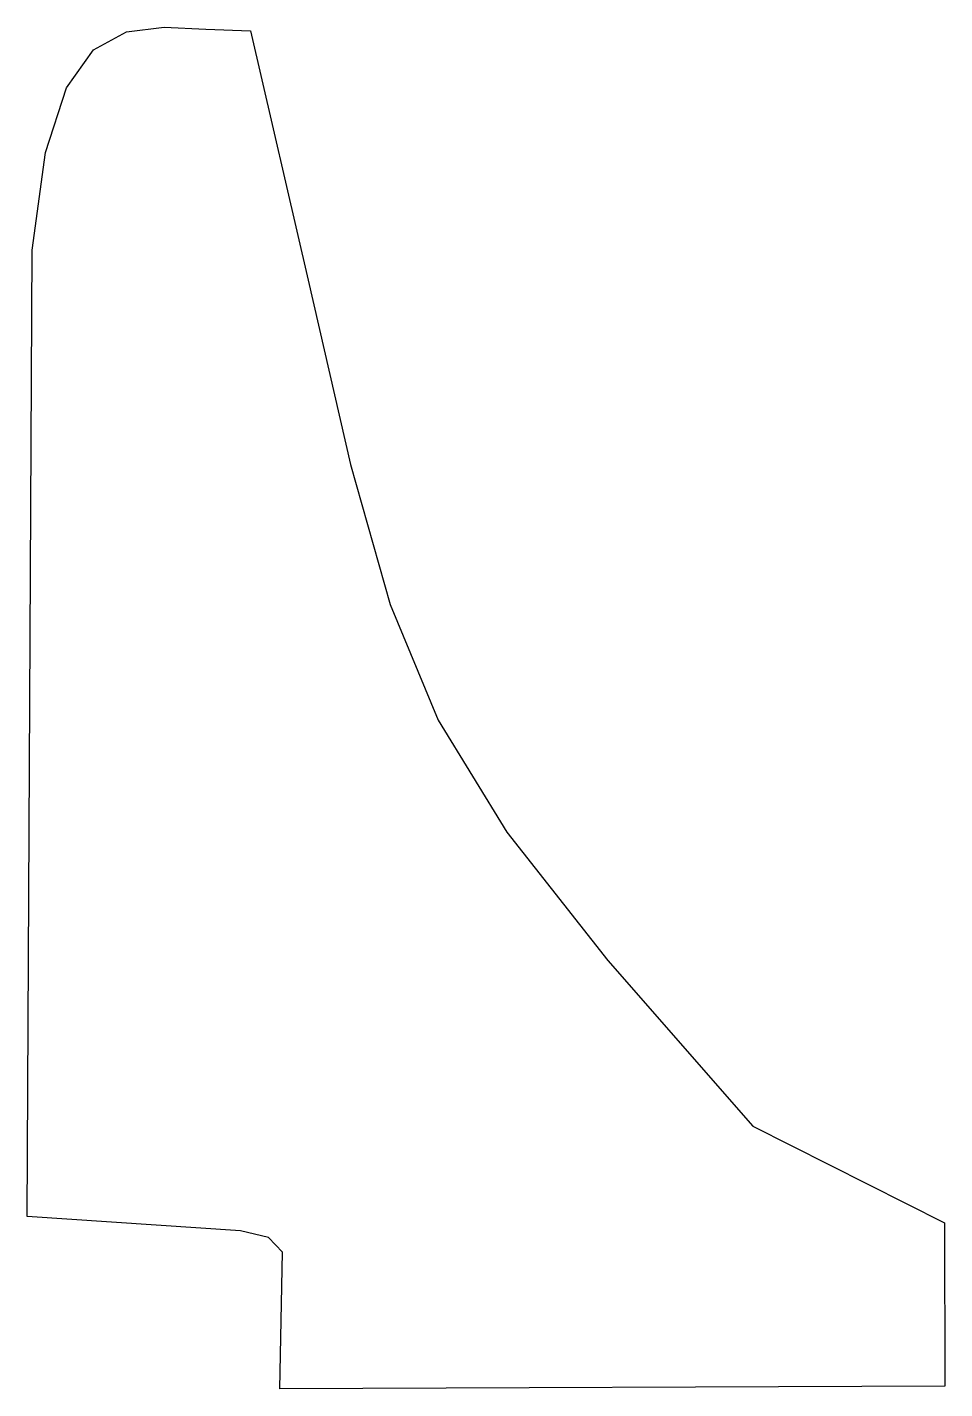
# Model space of a CAD drawing. Extents: x 11.2 to 68.1, y 8.9 to 93.4.
import ezdxf

# ---------------------------------------------------------------- set-up
doc = ezdxf.new("R2010")
doc.units = 0
doc.layers.add('Layer_1', color=7, linetype='CONTINUOUS')

msp = doc.modelspace()

# ---------------------------------------------------------------- linework, layer by layer
at = {"layer": 'Layer_1', "color": 7}
msp.add_lwpolyline([(25.04965, 93.205009), (28.61577, 77.737549), (31.25588, 66.295851), (33.70221, 57.616005), (36.686995, 50.434107), (40.942466, 43.486253), (47.200854, 35.50854), (56.194393, 25.237053), (68.085137, 19.247818), (68.100631, 9.100922), (26.863935, 8.941522), (27.024001, 17.415885), (26.167823, 18.336805), (24.419849, 18.751107), (11.202931, 19.625629), (11.517422, 79.598689), (12.344786, 85.664311), (13.630921, 89.667232), (15.321728, 92.020703), (17.363104, 93.137967), (19.700952, 93.432272), (22.281166, 93.316865), (25.04965, 93.205009)], dxfattribs=at)

doc.saveas('drawing.dxf')
